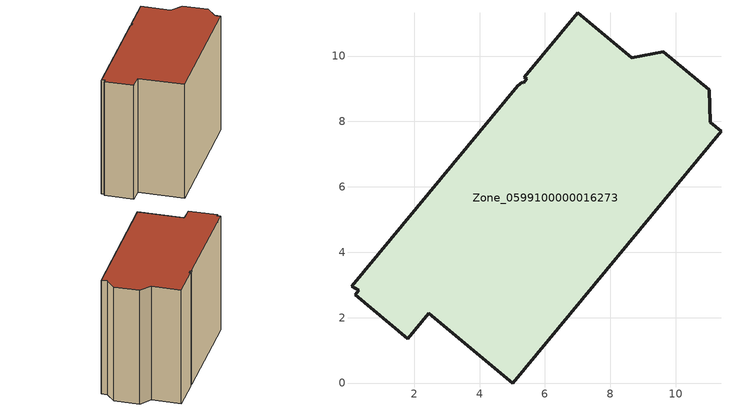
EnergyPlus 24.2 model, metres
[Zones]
Zone_0599100000016273
 floor ground (C_G): 5.37,9.35 7.01,11.32 8.65,9.95 9.62,10.13 11.03,8.97 11.05,7.97 11.38,7.69 5.02,0 2.45,2.13 1.81,1.36 0.2,2.69 0.31,2.83 0.09,2.96 5.17,9.1 5.3,9.21 5.35,9.18 5.45,9.31 z0
 wall outside (C_F): 11.38,7.69 11.05,7.97 11.03,8.97 9.62,10.13 8.65,9.95 7.01,11.32 5.37,9.35 5.45,9.31 5.35,9.18 5.3,9.21 5.17,9.1 0.09,2.96 0.31,2.83 0.2,2.69 1.81,1.36 2.45,2.13 5.02,0 11.38,7.69 z0:8.94
 roof outside (C_R): 0.31,2.83 0.2,2.69 1.81,1.36 2.45,2.13 5.02,0 11.38,7.69 11.05,7.97 11.03,8.97 9.62,10.13 8.65,9.95 7.01,11.32 5.37,9.35 5.45,9.31 5.35,9.18 5.3,9.21 5.17,9.1 0.09,2.96 z8.94
[BUILDING]
Pand.0599100000016273: North Axis=0; Terrain=City; Loads Convergence Tolerance Value=0.04; Temperature Convergence Tolerance Value=0.4; Solar Distribution=FullExterior; Maximum Number of Warmup Days=25; Minimum Number of Warmup Days=1
[Site:Location]
Rotterdam.The.Hague.AP_ZH_NLD Design_Conditions: Latitude=51.96; Longitude=4.45; Time Zone=1; Elevation=-4.5
[SITE:GROUNDTEMPERATURE:BUILDINGSURFACE]
18, 18, 18, 18, 18, 18, 18, 18, 18, 18, 18, 18
[MATERIAL] Thermal Absorptance=0.9; Solar Absorptance=0.7; Visible Absorptance=0.7
Name | Roughness | Thickness | Conductivity | Density | Specific Heat
G.TC.1946 | MediumSmooth | 0.15 | 1 | 540 | 1210
F.TC.1946 | Rough | 0.3 | 0.857143 | 1920 | 840
R.TC.1946 | MediumRough | 0.2 | 0.909091 | 1500 | 1000
[CONSTRUCTION]
C_G: G.TC.1946
C_F: F.TC.1946
C_R: R.TC.1946
[ZONE]
Zone_0599100000016273: Type=1; Multiplier=1; Ceiling Height=Autocalculate; Volume=Autocalculate; Floor Area=autocalculate; Part of Total Floor Area=Yes
[ZONEINFILTRATION:DESIGNFLOWRATE]
Infil_Zone_0599100000016273: Zone or ZoneList or Space or SpaceList=Zone_0599100000016273; Schedule=AlwaysOn; Design Flow Rate Calculation Method=Flow/Area; Flow Rate per Floor Area=0.003; Constant Term Coefficient=1; Temperature Term Coefficient=0; Velocity Term Coefficient=0; Velocity Squared Term Coefficient=0
[HVACTEMPLATE:ZONE:IDEALLOADSAIRSYSTEM]
Zone_0599100000016273: Maximum Heating Supply Air Temperature=50; Minimum Cooling Supply Air Temperature=13; Maximum Heating Supply Air Humidity Ratio=0.0156; Minimum Cooling Supply Air Humidity Ratio=0.0077; Heating Limit=NoLimit; Cooling Limit=NoLimit; Dehumidification Control Type=ConstantSensibleHeatRatio; Cooling Sensible Heat Ratio=0.7; Dehumidification Setpoint=60; Humidification Control Type=None; Humidification Setpoint=30; Outdoor Air Method=None; Outdoor Air Flow Rate per Person=0.00944; Outdoor Air Flow Rate per Zone Floor Area=0; Outdoor Air Flow Rate per Zone=0; Demand Controlled Ventilation Type=None; Outdoor Air Economizer Type=NoEconomizer; Heat Recovery Type=None; Sensible Heat Recovery Effectiveness=0.7; Latent Heat Recovery Effectiveness=0.65
[ZONECONTROL:THERMOSTAT]
ThermostatControl_Zone_0599100000016273: Zone or ZoneList=Zone_0599100000016273; Control Type Schedule=DualSetpointControlType; Control 1=Thermostat_Zone_0599100000016273; Temperature Difference Between Cutout And Setpoint=0
[THERMOSTATSETPOINT:DUALSETPOINT]
Thermostat_Zone_0599100000016273: Heating Setpoint Temperature Schedule=HeatingSetpoint_Zone_0599100000016273; Cooling Setpoint Temperature Schedule=CoolingSetpoint_Zone_0599100000016273
[SCHEDULE:COMPACT]
HeatingSetpoint_Zone_0599100000016273: Through: 12/31, For: AllDays, Until: 24:00, 21
CoolingSetpoint_Zone_0599100000016273: Through: 12/31, For: AllDays, Until: 24:00, 24
DualSetpointControlType: Through: 12/31, For: AllDays, Until: 24:00, 4
AlwaysOn: Through: 12/31, For: AllDays, Until: 24:00, 1
